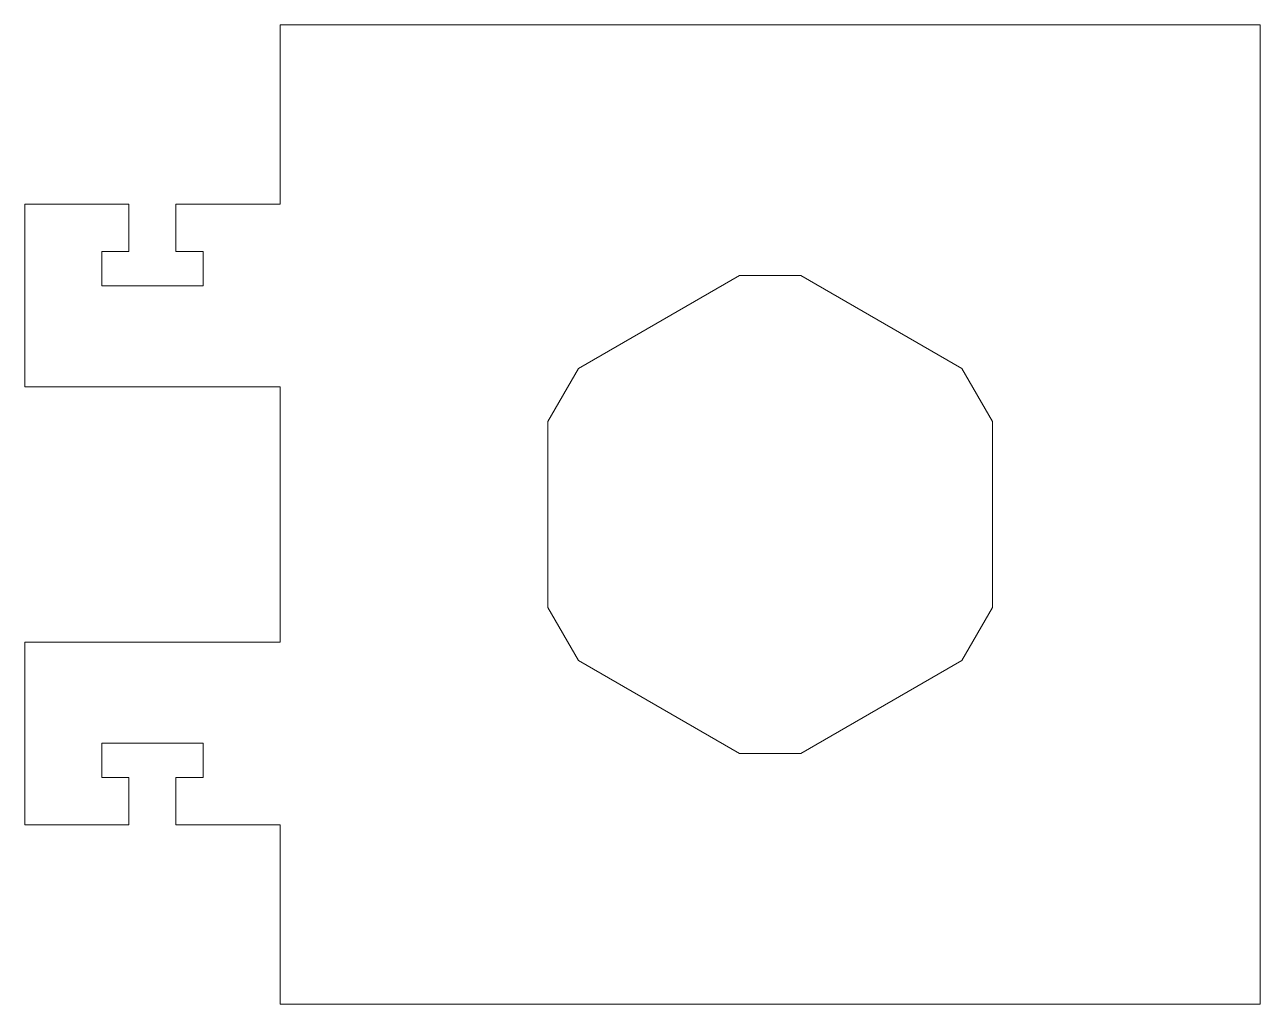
# Model space of a CAD drawing. Header units: inches. Extents: x -2.28 to 1.5, y -1.5 to 1.5.
import ezdxf

# ---------------------------------------------------------------- set-up
doc = ezdxf.new("R2010")
doc.units = ezdxf.units.IN
doc.header["$MEASUREMENT"] = 0

msp = doc.modelspace()

# ---------------------------------------------------------------- linework, layer by layer
at = {"color": 1, "lineweight": 5}
for p, q in [((-1.5, 1.5), (-1.5, 0.95)), ((1.5, 1.5), (-1.5, 1.5)), ((1.5, -1.5), (1.5, 1.5)), ((-2.282, 0.95), (-2.282, 0.391)), ((-1.963, 0.95), (-2.282, 0.95)), ((-1.963, 0.805), (-1.963, 0.95)), ((-1.819, 0.95), (-1.819, 0.805)), ((-1.5, 0.95), (-1.819, 0.95)), ((-2.046, 0.805), (-1.963, 0.805)), ((-2.046, 0.7), (-2.046, 0.805)), ((-1.819, 0.805), (-1.736, 0.805)), ((-1.736, 0.805), (-1.736, 0.7)), ((-0.0941, 0.7315), (-0.5865, 0.4472)), ((0.0941, 0.7315), (-0.0941, 0.7315)), ((0.5865, 0.4472), (0.0941, 0.7315)), ((-1.736, 0.7), (-2.046, 0.7)), ((-0.5865, 0.4472), (-0.6805, 0.2843)), ((0.6805, 0.2843), (0.5865, 0.4472)), ((-2.282, 0.391), (-1.5, 0.391)), ((-1.5, 0.391), (-1.5, -0.391)), ((-0.6805, 0.2843), (-0.6805, -0.2843)), ((0.6805, -0.2843), (0.6805, 0.2843)), ((-0.6805, -0.2843), (-0.5865, -0.4472)), ((0.5865, -0.4472), (0.6805, -0.2843)), ((-2.282, -0.391), (-2.282, -0.95)), ((-1.5, -0.391), (-2.282, -0.391)), ((-0.5865, -0.4472), (-0.0941, -0.7315)), ((0.0941, -0.7315), (0.5865, -0.4472)), ((-2.046, -0.7), (-1.736, -0.7)), ((-2.046, -0.805), (-2.046, -0.7)), ((-1.736, -0.7), (-1.736, -0.805)), ((-0.0941, -0.7315), (0.0941, -0.7315)), ((-1.963, -0.805), (-2.046, -0.805)), ((-1.963, -0.95), (-1.963, -0.805)), ((-1.819, -0.805), (-1.819, -0.95)), ((-1.736, -0.805), (-1.819, -0.805)), ((-2.282, -0.95), (-1.963, -0.95)), ((-1.819, -0.95), (-1.5, -0.95)), ((-1.5, -0.95), (-1.5, -1.5)), ((-1.5, -1.5), (1.5, -1.5))]:
    msp.add_line(p, q, dxfattribs=at)

doc.saveas('drawing.dxf')
